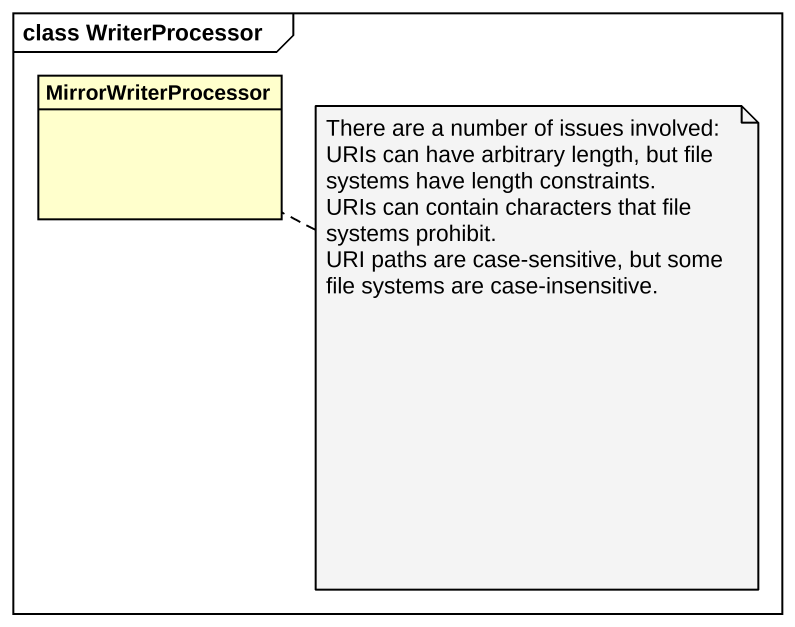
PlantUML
@startuml
mainframe class WriterProcessor
hide circle
hide empty members
class MirrorWriterProcessor
note right of MirrorWriterProcessor
  There are a number of issues involved:
  URIs can have arbitrary length, but file systems have length constraints.
  URIs can contain characters that file systems prohibit.
  URI paths are case-sensitive, but some file systems are case-insensitive.
end note
@enduml
